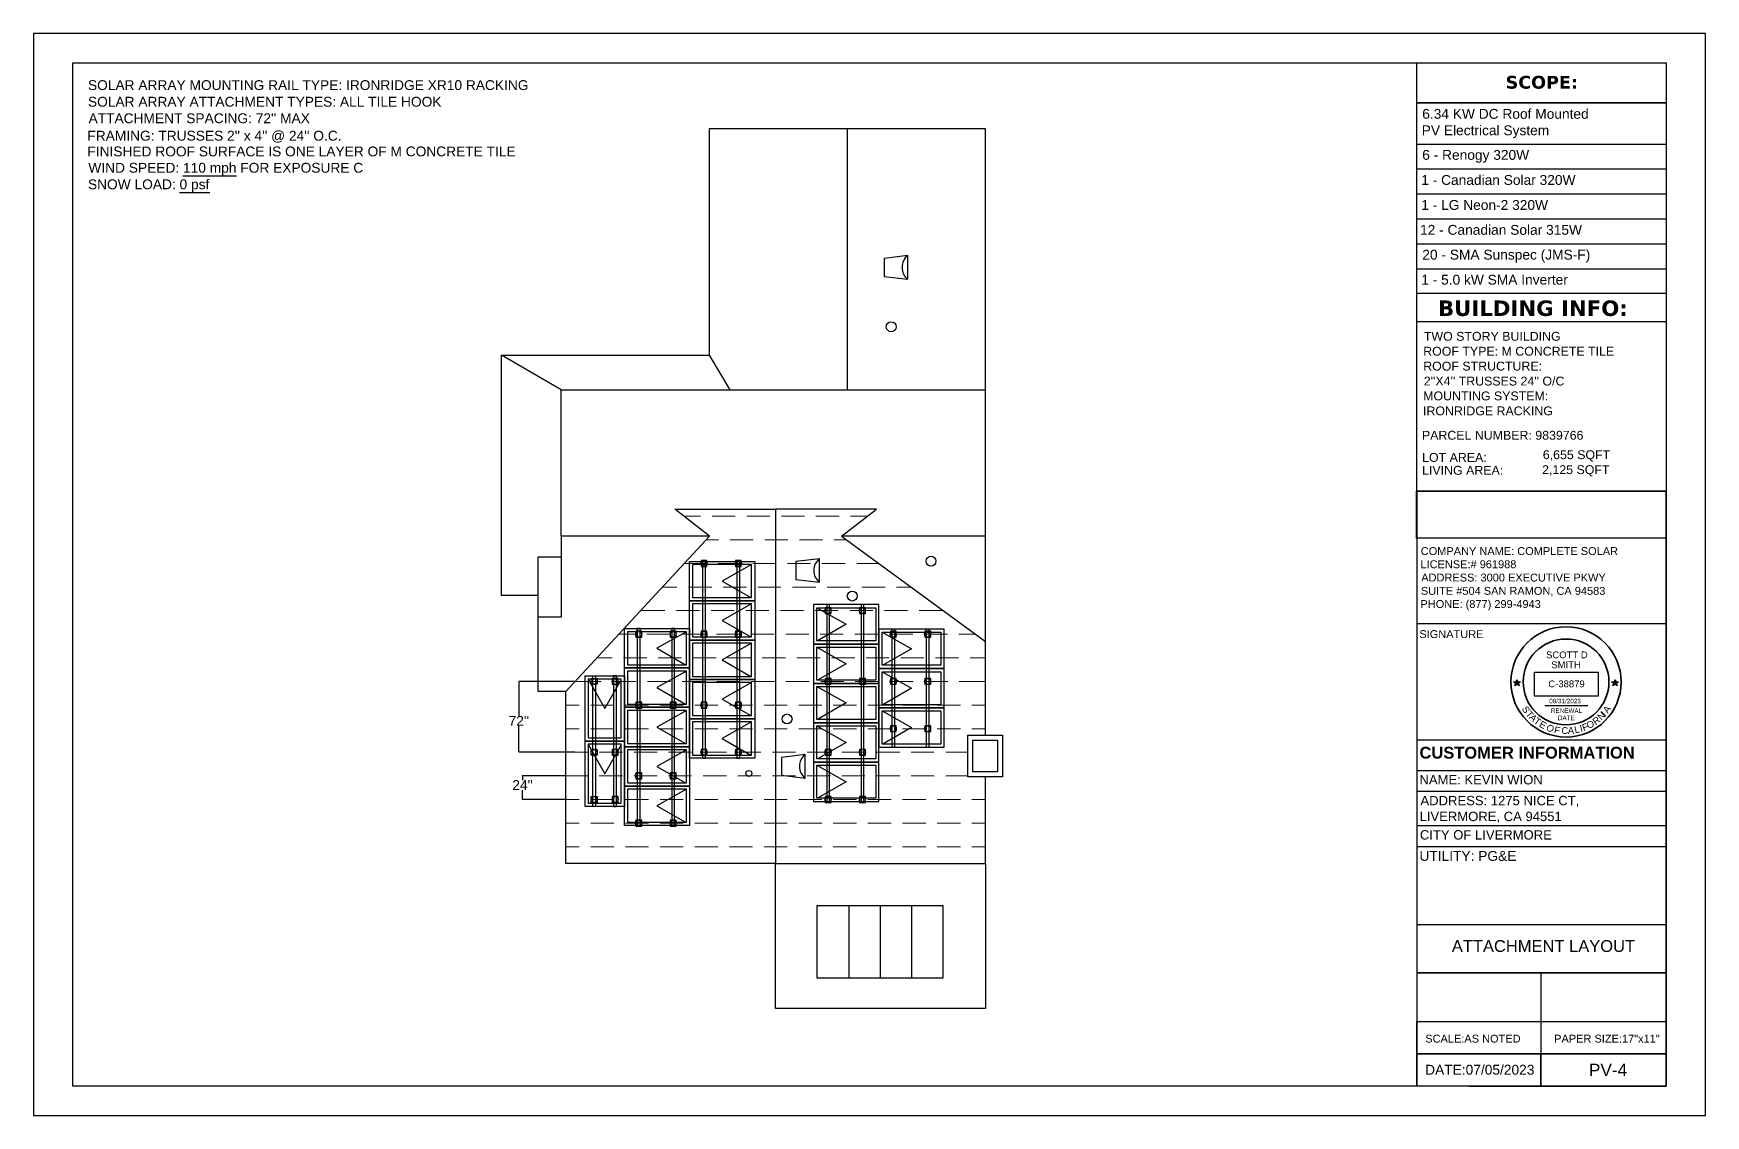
# Model space of a CAD drawing. Header units: millimetres. Extents: x 351 to 7480, y -14642 to -8468.
# Drawn here: x 416 to 2116, y -10901 to -9802 of the extents above; entities that cross this region are included whole.
import ezdxf

# ---------------------------------------------------------------- set-up
doc = ezdxf.new("R2010")
doc.units = ezdxf.units.MM
doc.layers.add('PDF5_0', color=7, linetype='Continuous', true_color=0x636466)
for name, color, linetype in [('PDF5_PDF_Geometry', 7, 'Continuous'), ('PDF5_Text', 7, 'Continuous'), ('PDF_Text', 7, 'Continuous')]:
    doc.layers.add(name, color=color, linetype=linetype)
doc.styles.add('PDF Arial', font='arial.ttf')
doc.styles.add('PDF Arial Bold', font='arialbd.ttf')
doc.styles.add('PDF Verdana Bold', font='verdanab.ttf')
doc.styles.get("Standard").update_dxf_attribs({"font": 'arial.ttf'})
picture_1 = doc.add_image_def('image7.png', size_in_pixel=(45, 240))
picture_2 = doc.add_image_def('image33.png', size_in_pixel=(858, 321))

# ---------------------------------------------------------------- blocks, each defined once
blk = doc.blocks.new('star')
h = blk.add_hatch(color=256)
h.dxf.hatch_style = 1
h.paths.add_polyline_path([(116.5, 62.57), (116.86, 62.57), (116.68, 63.12)])
h.paths.add_polyline_path([(116.68, 62.02), (116.97, 62.23), (116.86, 62.57), (116.5, 62.57), (116.39, 62.23)])
h.paths.add_polyline_path([(116.5, 62.57), (115.92, 62.57), (116.39, 62.23)])
h.paths.add_polyline_path([(116.39, 62.23), (116.21, 61.67), (116.68, 62.02)])
h.paths.add_polyline_path([(116.68, 62.02), (117.15, 61.67), (116.97, 62.23)])
h.paths.add_polyline_path([(116.97, 62.23), (117.44, 62.57), (116.86, 62.57)])
for p, q in [((116.21, 61.67), (116.68, 63.12)), ((116.68, 63.12), (117.15, 61.67)), ((115.92, 62.57), (117.44, 62.57)), ((117.15, 61.67), (115.92, 62.57)), ((117.44, 62.57), (116.21, 61.67))]:
    blk.add_line(p, q)
blk = doc.blocks.new('a')
at = {"color": 1, "char_height": 15, "attachment_point": 1}
for s, insert, rotation in [('{\\C256;S}', (169, 149), 301.8504), ('{\\C256;T}', (176.1, 138.5), 308.5602), ('{\\C256;A}', (182.8, 131.2), 313.9392), ('{\\C256;T}', (190.6, 123.2), 324.7462), ('{\\C256;E}', (201.4, 115.5), 330.0103), ('{\\C256;O}', (299, 112.2), 12.6875), ('{\\C256;R}', (311.3, 116.8), 36.4598), ('{\\C256;N}', (322.6, 125.5), 43.0781), ('{\\C256;I}', (344.8, 127.8), 227.4846), ('{\\C256;A}', (335, 138.5), 54.6588), ('{\\C256;O}', (218.6, 109.1), 319.6464), ('{\\C256;A}', (258.4, 100.3), 1.6689), ('{\\C256;L}', (271.7, 101.5), 12.6875), ('{\\C256;I}', (283.7, 104.3), 13.6115), ('{\\C256;F}', (288.3, 105.4), 21.5682)]:
    blk.add_mtext_dynamic_manual_height_columns(s, width=30.733, gutter_width=125, heights=[0], dxfattribs=dict(at, insert=insert, rotation=rotation))
at = {"color": 1, "insert": (244.5, 100.5), "char_height": 15, "attachment_point": 1}
blk.add_mtext_dynamic_manual_height_columns('{\\C256;C}', width=30.733, gutter_width=125, heights=[0], dxfattribs=at)
blk = doc.blocks.new('1')
at = {"color": 1, "xscale": 0.1018808021228187, "yscale": 0.1018808021228187, "zscale": 0.1018808021228187}
blk.add_blockref('a', (510.97, 81.39), dxfattribs=at)
at = {"color": 1, "insert": (534.46, 91.84), "char_height": 1.528, "attachment_point": 1, "rotation": 347.3366}
blk.add_mtext_dynamic_manual_height_columns('{\\C256;F}', width=1.5282, gutter_width=12.74, heights=[0], dxfattribs=at)

msp = doc.modelspace()

# ---------------------------------------------------------------- linework, layer by layer
at = {"lineweight": 30}
msp.add_line((1952.3, -10484.5), (1996.1, -10484.5), dxfattribs=at)
at = {"lineweight": 35}
for radius in [56, 43.6]:
    msp.add_circle((1973.9, -10460.7), radius, dxfattribs=at)
at = {"layer": 'PDF5_0', "color": 7, "lineweight": 25}
for points in [[(415.9, -9801.5), (415.9, -10901.4), (2115.7, -10901.4), (2115.7, -9801.5)], [(2075.8, -9872), (1822.3, -9872)], [(2075.8, -9872), (2075.8, -10066), (1822.3, -10066), (1822.3, -9872)], [(1304.7, -10051.4), (1304.7, -10027.4), (1280.7, -10030.3), (1280.7, -10048.5)], [(1822.3, -10314.4), (1822.3, -10266.8), (2075.8, -10266.8), (2075.8, -10314.4)], [(1214.9, -10359.4), (1214.9, -10335.5), (1190.9, -10338.4), (1190.9, -10356.5)], [(1365.7, -10514.8), (1401, -10514.8), (1401, -10557.1), (1365.7, -10557.1)], [(1370.7, -10519.8), (1396, -10519.8), (1396, -10552.2), (1370.7, -10552.2)], [(1200.5, -10558.5), (1200.5, -10534.5), (1176.4, -10537.4), (1176.4, -10555.6)], [(1212.7, -10688), (1340.3, -10688), (1340.3, -10761.7), (1212.7, -10761.7)]]:
    msp.add_lwpolyline(points, close=True, dxfattribs=at)
for points in [[(1822.3, -10266.8), (1822.3, -9831.5)], [(1822.3, -9914), (2075.8, -9914)], [(1822.3, -9939.3), (2075.8, -9939.3)], [(567.9, -9946.2), (622.3, -9946.2)], [(564.4, -9963.1), (595.2, -9963.1)], [(1822.3, -9964.6), (2075.8, -9964.6)], [(1822.3, -9990), (2075.8, -9990)], [(1822.3, -10015.3), (2075.8, -10015.3)], [(1822.3, -10040.7), (2075.8, -10040.7)], [(1822.3, -10094.3), (2075.8, -10094.3)], [(1822.4, -10401.3), (2075.9, -10401.3)], [(966.4, -10460.2), (909.2, -10460.2)], [(909.4, -10460.7), (909.4, -10495.2)], [(909.4, -10531.7), (909.4, -10505.4)], [(966.4, -10532.2), (909.2, -10532.2)], [(957, -10556.1), (912.7, -10556.1)], [(912.9, -10556.7), (912.9, -10560.4)], [(912.9, -10579.7), (912.9, -10570.6)], [(957, -10580.2), (912.7, -10580.2)], [(1244.7, -10688), (1244.7, -10761.7)], [(1276.6, -10688), (1276.6, -10761.7)], [(1308.5, -10688), (1308.5, -10761.7)]]:
    msp.add_lwpolyline(points, dxfattribs=at)
at = {"layer": 'PDF5_0', "color": 7, "lineweight": 30}
for points in [[(952.4, -10312.5), (952.4, -10163.9), (1383.6, -10163.9), (1383.6, -9898.6), (1102.8, -9898.6), (1102.8, -10128.6)], [(1243.1, -9898.6), (1243.1, -10163.9)], [(929.1, -10373), (891.8, -10373), (891.8, -10128.6), (1102.8, -10128.6), (1123.9, -10163.9)], [(952.4, -10163.9), (891.8, -10128.6)], [(1383.6, -10514.8), (1383.6, -10163.9)], [(1383.6, -10645.2), (1383.6, -10792.6), (1170.3, -10792.6), (1170.3, -10645.2), (957, -10645.2), (957, -10470.4), (1103.1, -10312.5), (1067.9, -10285), (1170.3, -10285)], [(1383.6, -10312.5), (1237.5, -10312.5), (1272.8, -10285), (1170.3, -10285), (1170.3, -10645.2), (1383.6, -10645.2), (1383.6, -10557.1)], [(1103.1, -10312.5), (952.4, -10312.5), (952.4, -10395), (929.1, -10395)], [(1237.5, -10312.5), (1383.6, -10419.5)], [(957, -10470.4), (929.1, -10470.4), (929.1, -10333.6), (952.4, -10333.6)]]:
    msp.add_lwpolyline(points, dxfattribs=at)
at = {"layer": 'PDF5_0', "lineweight": 20}
for points in [[(1093.9, -10292.2), (1077.1, -10292.2)], [(1129.2, -10292.2), (1105.7, -10292.2)], [(1164.4, -10292.2), (1141, -10292.2)], [(1199.6, -10292.2), (1176.2, -10292.2)], [(1234.9, -10292.2), (1211.4, -10292.2)], [(1263.5, -10292.2), (1246.6, -10292.2)], [(1112.4, -10316.2), (1099.7, -10316.2)], [(1147.6, -10316.2), (1124.2, -10316.2)], [(1182.8, -10316.2), (1159.4, -10316.2)], [(1218.1, -10316.2), (1194.6, -10316.2)], [(1242.6, -10316.2), (1229.9, -10316.2)], [(1100.1, -10340.2), (1077.5, -10340.2)], [(1135.3, -10340.2), (1111.8, -10340.2)], [(1170.6, -10340.2), (1147.1, -10340.2)], [(1205.8, -10340.2), (1182.3, -10340.2)], [(1241, -10340.2), (1217.5, -10340.2)], [(1275.4, -10340.2), (1252.8, -10340.2)], [(1070.1, -10364.2), (1055.2, -10364.2)], [(1105.4, -10364.2), (1081.9, -10364.2)], [(1140.6, -10364.2), (1117.1, -10364.2)], [(1175.8, -10364.2), (1152.3, -10364.2)], [(1211.1, -10364.2), (1187.6, -10364.2)], [(1246.3, -10364.2), (1222.8, -10364.2)], [(1281.6, -10364.2), (1258, -10364.2)], [(1308.2, -10364.2), (1293.3, -10364.2)], [(1057.8, -10388.2), (1033.1, -10388.2)], [(1093, -10388.2), (1069.6, -10388.2)], [(1128.3, -10388.2), (1104.8, -10388.2)], [(1163.5, -10388.2), (1140.1, -10388.2)], [(1198.7, -10388.2), (1175.2, -10388.2)], [(1234, -10388.2), (1210.5, -10388.2)], [(1269.2, -10388.2), (1245.7, -10388.2)], [(1304.4, -10388.2), (1280.9, -10388.2)], [(1341, -10388.2), (1316.2, -10388.2)], [(1027.9, -10412.2), (1010.9, -10412.2)], [(1063.1, -10412.2), (1039.6, -10412.2)], [(1098.4, -10412.2), (1074.9, -10412.2)], [(1133.6, -10412.2), (1110.1, -10412.2)], [(1168.8, -10412.2), (1145.3, -10412.2)], [(1204, -10412.2), (1180.6, -10412.2)], [(1239.2, -10412.2), (1215.8, -10412.2)], [(1274.5, -10412.2), (1251, -10412.2)], [(1309.7, -10412.2), (1286.3, -10412.2)], [(1345, -10412.2), (1321.5, -10412.2)], [(1373.7, -10412.2), (1356.7, -10412.2)], [(1004.1, -10436.2), (988.7, -10436.2)], [(1039.3, -10436.2), (1015.8, -10436.2)], [(1074.6, -10436.2), (1051.1, -10436.2)], [(1109.8, -10436.2), (1086.3, -10436.2)], [(1145.1, -10436.2), (1121.5, -10436.2)], [(1180.3, -10436.2), (1156.8, -10436.2)], [(1215.5, -10436.2), (1192, -10436.2)], [(1250.8, -10436.2), (1227.3, -10436.2)], [(1285.9, -10436.2), (1262.5, -10436.2)], [(1321.2, -10436.2), (1297.7, -10436.2)], [(1356.4, -10436.2), (1333, -10436.2)], [(1383.6, -10436.2), (1368.2, -10436.2)], [(993, -10460.2), (966.5, -10460.2)], [(1028.3, -10460.2), (1004.7, -10460.2)], [(1063.5, -10460.2), (1040, -10460.2)], [(1098.7, -10460.2), (1075.2, -10460.2)], [(1134, -10460.2), (1110.5, -10460.2)], [(1169.2, -10460.2), (1145.7, -10460.2)], [(1204.4, -10460.2), (1180.9, -10460.2)], [(1239.6, -10460.2), (1216.2, -10460.2)], [(1274.8, -10460.2), (1251.4, -10460.2)], [(1310.1, -10460.2), (1286.6, -10460.2)], [(1345.3, -10460.2), (1321.9, -10460.2)], [(1383.6, -10460.2), (1357.1, -10460.2)], [(970.7, -10484.2), (957, -10484.2)], [(1005.8, -10484.2), (982.4, -10484.2)], [(1041.1, -10484.2), (1017.6, -10484.2)], [(1076.3, -10484.2), (1052.9, -10484.2)], [(1111.5, -10484.2), (1088.1, -10484.2)], [(1146.8, -10484.2), (1123.4, -10484.2)], [(1182, -10484.2), (1158.6, -10484.2)], [(1217.3, -10484.2), (1193.8, -10484.2)], [(1252.5, -10484.2), (1229, -10484.2)], [(1287.7, -10484.2), (1264.2, -10484.2)], [(1323, -10484.2), (1299.5, -10484.2)], [(1358.2, -10484.2), (1334.7, -10484.2)], [(1383.6, -10484.2), (1369.9, -10484.2)], [(970.7, -10508.2), (957, -10508.2)], [(1005.8, -10508.2), (982.4, -10508.2)], [(1041.1, -10508.2), (1017.6, -10508.2)], [(1076.3, -10508.2), (1052.9, -10508.2)], [(1111.5, -10508.2), (1088.1, -10508.2)], [(1146.8, -10508.2), (1123.4, -10508.2)], [(1182, -10508.2), (1158.6, -10508.2)], [(1217.3, -10508.2), (1193.8, -10508.2)], [(1252.5, -10508.2), (1229, -10508.2)], [(1287.7, -10508.2), (1264.2, -10508.2)], [(1323, -10508.2), (1299.5, -10508.2)], [(1358.2, -10508.2), (1334.7, -10508.2)], [(1383.6, -10508.2), (1369.9, -10508.2)], [(979.3, -10532.2), (957, -10532.2)], [(1014.6, -10532.2), (991, -10532.2)], [(1049.8, -10532.2), (1026.3, -10532.2)], [(1085, -10532.2), (1061.5, -10532.2)], [(1120.3, -10532.2), (1096.7, -10532.2)], [(1155.5, -10532.2), (1132, -10532.2)], [(1190.7, -10532.2), (1167.2, -10532.2)], [(1226, -10532.2), (1202.5, -10532.2)], [(1261.2, -10532.2), (1237.7, -10532.2)], [(1296.5, -10532.2), (1272.9, -10532.2)], [(1331.6, -10532.2), (1308.2, -10532.2)], [(1365.7, -10532.2), (1343.4, -10532.2)], [(979.3, -10556.1), (957, -10556.1)], [(1014.6, -10556.1), (991, -10556.1)], [(1049.8, -10556.1), (1026.3, -10556.1)], [(1085, -10556.1), (1061.5, -10556.1)], [(1120.3, -10556.1), (1096.7, -10556.1)], [(1155.5, -10556.1), (1132, -10556.1)], [(1190.7, -10556.1), (1167.2, -10556.1)], [(1226, -10556.1), (1202.5, -10556.1)], [(1261.2, -10556.1), (1237.7, -10556.1)], [(1296.5, -10556.1), (1272.9, -10556.1)], [(1331.6, -10556.1), (1308.2, -10556.1)], [(1365.7, -10556.1), (1343.4, -10556.1)], [(970.7, -10580.2), (957, -10580.2)], [(1005.8, -10580.2), (982.4, -10580.2)], [(1041.1, -10580.2), (1017.6, -10580.2)], [(1076.3, -10580.2), (1052.9, -10580.2)], [(1111.5, -10580.2), (1088.1, -10580.2)], [(1146.8, -10580.2), (1123.4, -10580.2)], [(1182, -10580.2), (1158.6, -10580.2)], [(1217.3, -10580.2), (1193.8, -10580.2)], [(1252.5, -10580.2), (1229, -10580.2)], [(1287.7, -10580.2), (1264.2, -10580.2)], [(1323, -10580.2), (1299.5, -10580.2)], [(1358.2, -10580.2), (1334.7, -10580.2)], [(1383.6, -10580.2), (1369.9, -10580.2)], [(970.7, -10604.2), (957, -10604.2)], [(1005.8, -10604.2), (982.4, -10604.2)], [(1041.1, -10604.2), (1017.6, -10604.2)], [(1076.3, -10604.2), (1052.9, -10604.2)], [(1111.5, -10604.2), (1088.1, -10604.2)], [(1146.8, -10604.2), (1123.4, -10604.2)], [(1182, -10604.2), (1158.6, -10604.2)], [(1217.3, -10604.2), (1193.8, -10604.2)], [(1252.5, -10604.2), (1229, -10604.2)], [(1287.7, -10604.2), (1264.2, -10604.2)], [(1323, -10604.2), (1299.5, -10604.2)], [(1358.2, -10604.2), (1334.7, -10604.2)], [(1383.6, -10604.2), (1369.9, -10604.2)], [(970.7, -10628.2), (957, -10628.2)], [(1005.8, -10628.2), (982.4, -10628.2)], [(1041.1, -10628.2), (1017.6, -10628.2)], [(1076.3, -10628.2), (1052.9, -10628.2)], [(1111.5, -10628.2), (1088.1, -10628.2)], [(1146.8, -10628.2), (1123.4, -10628.2)], [(1182, -10628.2), (1158.6, -10628.2)], [(1217.3, -10628.2), (1193.8, -10628.2)], [(1252.5, -10628.2), (1229, -10628.2)], [(1287.7, -10628.2), (1264.2, -10628.2)], [(1323, -10628.2), (1299.5, -10628.2)], [(1358.2, -10628.2), (1334.7, -10628.2)], [(1383.6, -10628.2), (1369.9, -10628.2)]]:
    msp.add_lwpolyline(points, dxfattribs=at)
at = {"layer": 'PDF5_0', "color": 5, "lineweight": 25}
for points in [[(1082.9, -10378.1), (1082.9, -10338.2), (1149.1, -10338.2), (1149.1, -10378.1)], [(1146, -10375), (1146, -10341.4), (1086, -10341.4), (1086, -10375)], [(1082.9, -10418.2), (1082.9, -10378.1), (1149.1, -10378.1), (1149.1, -10418.2)], [(1146, -10414.9), (1146, -10381.3), (1086, -10381.3), (1086, -10414.9)], [(1275.3, -10422.2), (1275.3, -10382.1), (1209, -10382.1), (1209, -10422.2)], [(1212.3, -10418.9), (1212.3, -10385.3), (1272.1, -10385.3), (1272.1, -10418.9)], [(1016.6, -10446.4), (1016.6, -10406.5), (1082.9, -10406.5), (1082.9, -10446.4)], [(1079.7, -10443.3), (1079.7, -10409.7), (1019.7, -10409.7), (1019.7, -10443.3)], [(1082.9, -10458.2), (1082.9, -10418.2), (1149.1, -10418.2), (1149.1, -10458.2)], [(1341.6, -10447), (1341.6, -10407), (1275.3, -10407), (1275.3, -10447)], [(1278.6, -10443.8), (1278.6, -10410.2), (1338.4, -10410.2), (1338.4, -10443.8)], [(1146, -10455), (1146, -10421.4), (1086, -10421.4), (1086, -10455)], [(1275.3, -10462.2), (1275.3, -10422.2), (1209, -10422.2), (1209, -10462.2)], [(1212.3, -10459), (1212.3, -10425.4), (1272.1, -10425.4), (1272.1, -10459)], [(1016.6, -10486.5), (1016.6, -10446.4), (1082.9, -10446.4), (1082.9, -10486.5)], [(1079.7, -10483.3), (1079.7, -10449.7), (1019.7, -10449.7), (1019.7, -10483.3)], [(1341.6, -10487), (1341.6, -10447), (1275.3, -10447), (1275.3, -10487)], [(1278.6, -10483.8), (1278.6, -10450.3), (1338.4, -10450.3), (1338.4, -10483.8)], [(1016.6, -10520.9), (976.6, -10520.9), (976.6, -10454.6), (1016.6, -10454.6)], [(1013.4, -10457.8), (979.8, -10457.8), (979.8, -10517.6), (1013.4, -10517.6)], [(1082.9, -10498.1), (1082.9, -10458.2), (1149.1, -10458.2), (1149.1, -10498.1)], [(1146, -10494.9), (1146, -10461.3), (1086, -10461.3), (1086, -10494.9)], [(1275.3, -10502.1), (1275.3, -10462.2), (1209, -10462.2), (1209, -10502.1)], [(1212.3, -10498.9), (1212.3, -10465.3), (1272.1, -10465.3), (1272.1, -10498.9)], [(1016.6, -10526.5), (1016.6, -10486.5), (1082.9, -10486.5), (1082.9, -10526.5)], [(1341.6, -10527), (1341.6, -10487), (1275.3, -10487), (1275.3, -10527)], [(1079.7, -10523.3), (1079.7, -10489.7), (1019.7, -10489.7), (1019.7, -10523.3)], [(1082.9, -10538.2), (1082.9, -10498.1), (1149.1, -10498.1), (1149.1, -10538.2)], [(1146, -10535), (1146, -10501.4), (1086, -10501.4), (1086, -10535)], [(1275.3, -10542.2), (1275.3, -10502.1), (1209, -10502.1), (1209, -10542.2)], [(1278.6, -10523.8), (1278.6, -10490.2), (1338.4, -10490.2), (1338.4, -10523.8)], [(1016.6, -10587.2), (976.6, -10587.2), (976.6, -10520.9), (1016.6, -10520.9)], [(1212.3, -10539), (1212.3, -10505.4), (1272.1, -10505.4), (1272.1, -10539)], [(1013.4, -10524.1), (979.8, -10524.1), (979.8, -10583.9), (1013.4, -10583.9)], [(1016.6, -10566.5), (1016.6, -10526.5), (1082.9, -10526.5), (1082.9, -10566.5)], [(1079.7, -10563.2), (1079.7, -10529.7), (1019.7, -10529.7), (1019.7, -10563.2)], [(1275.3, -10582.1), (1275.3, -10542.2), (1209, -10542.2), (1209, -10582.1)], [(1212.3, -10578.9), (1212.3, -10545.3), (1272.1, -10545.3), (1272.1, -10578.9)], [(1016.6, -10606.5), (1016.6, -10566.5), (1082.9, -10566.5), (1082.9, -10606.5)], [(1079.7, -10603.3), (1079.7, -10569.7), (1019.7, -10569.7), (1019.7, -10603.3)]]:
    msp.add_lwpolyline(points, close=True, dxfattribs=at)
at = {"layer": 'PDF5_0', "color": 1, "lineweight": 25}
for points in [[(1094.6, -10337.2), (1094.6, -10343.2), (1100.6, -10343.2), (1100.6, -10337.2)], [(1129.5, -10337.2), (1129.5, -10343.2), (1135.5, -10343.2), (1135.5, -10337.2)], [(1220.7, -10385.2), (1220.7, -10391.2), (1226.7, -10391.2), (1226.7, -10385.2)], [(1255.7, -10385.2), (1255.7, -10391.2), (1261.7, -10391.2), (1261.7, -10385.2)], [(1028.3, -10409.2), (1028.3, -10415.2), (1034.3, -10415.2), (1034.3, -10409.2)], [(1063.2, -10409.2), (1063.2, -10415.2), (1069.2, -10415.2), (1069.2, -10409.2)], [(1094.6, -10409.2), (1094.6, -10415.2), (1100.6, -10415.2), (1100.6, -10409.2)], [(1129.5, -10409.2), (1129.5, -10415.2), (1135.5, -10415.2), (1135.5, -10409.2)], [(1287, -10409.2), (1287, -10415.2), (1293, -10415.2), (1293, -10409.2)], [(1322, -10409.2), (1322, -10415.2), (1328, -10415.2), (1328, -10409.2)], [(988.9, -10457.2), (988.9, -10463.1), (982.9, -10463.1), (982.9, -10457.2)], [(1004.3, -10457.2), (1004.3, -10463.1), (1010.3, -10463.1), (1010.3, -10457.2)], [(1220.7, -10457.2), (1220.7, -10463.1), (1226.7, -10463.1), (1226.7, -10457.2)], [(1255.7, -10457.2), (1255.7, -10463.1), (1261.7, -10463.1), (1261.7, -10457.2)], [(1287, -10457.2), (1287, -10463.1), (1293, -10463.1), (1293, -10457.2)], [(1322, -10457.2), (1322, -10463.1), (1328, -10463.1), (1328, -10457.2)], [(1028.3, -10481.2), (1028.3, -10487.2), (1034.3, -10487.2), (1034.3, -10481.2)], [(1063.2, -10481.2), (1063.2, -10487.2), (1069.2, -10487.2), (1069.2, -10481.2)], [(1094.6, -10481.2), (1094.6, -10487.2), (1100.6, -10487.2), (1100.6, -10481.2)], [(1129.5, -10481.2), (1129.5, -10487.2), (1135.5, -10487.2), (1135.5, -10481.2)], [(1287, -10505.2), (1287, -10511.2), (1293, -10511.2), (1293, -10505.2)], [(1322, -10505.2), (1322, -10511.2), (1328, -10511.2), (1328, -10505.2)], [(988.9, -10529.2), (988.9, -10535.2), (982.9, -10535.2), (982.9, -10529.2)], [(1004.3, -10529.2), (1004.3, -10535.2), (1010.3, -10535.2), (1010.3, -10529.2)], [(1094.6, -10529.2), (1094.6, -10535.2), (1100.6, -10535.2), (1100.6, -10529.2)], [(1129.5, -10529.2), (1129.5, -10535.2), (1135.5, -10535.2), (1135.5, -10529.2)], [(1220.7, -10529.2), (1220.7, -10535.2), (1226.7, -10535.2), (1226.7, -10529.2)], [(1255.7, -10529.2), (1255.7, -10535.2), (1261.7, -10535.2), (1261.7, -10529.2)], [(1028.3, -10553.2), (1028.3, -10559.1), (1034.3, -10559.1), (1034.3, -10553.2)], [(1063.2, -10553.2), (1063.2, -10559.1), (1069.2, -10559.1), (1069.2, -10553.2)], [(988.9, -10577.2), (988.9, -10583.2), (982.9, -10583.2), (982.9, -10577.2)], [(1004.3, -10577.2), (1004.3, -10583.2), (1010.3, -10583.2), (1010.3, -10577.2)], [(1220.7, -10577.2), (1220.7, -10583.2), (1226.7, -10583.2), (1226.7, -10577.2)], [(1255.7, -10577.2), (1255.7, -10583.2), (1261.7, -10583.2), (1261.7, -10577.2)], [(1028.3, -10601.2), (1028.3, -10607.2), (1034.3, -10607.2), (1034.3, -10601.2)], [(1063.2, -10601.2), (1063.2, -10607.2), (1069.2, -10607.2), (1069.2, -10601.2)]]:
    msp.add_lwpolyline(points, close=True, dxfattribs=at)
at = {"layer": 'PDF5_0', "color": 102, "lineweight": 25, "true_color": 0x00b82d}
for points in [[(1099, -10338.2), (1096, -10338.2), (1096, -10538.2), (1099, -10538.2)], [(1134, -10338.2), (1131, -10338.2), (1131, -10538.2), (1134, -10538.2)], [(1225.3, -10382.1), (1222.3, -10382.1), (1222.3, -10582.1), (1225.3, -10582.1)], [(1260.2, -10382.1), (1257.2, -10382.1), (1257.2, -10582.1), (1260.2, -10582.1)], [(1032.7, -10406.5), (1029.7, -10406.5), (1029.7, -10606.5), (1032.7, -10606.5)], [(1067.7, -10406.5), (1064.7, -10406.5), (1064.7, -10606.5), (1067.7, -10606.5)], [(1291.6, -10407), (1288.6, -10407), (1288.6, -10527), (1291.6, -10527)], [(1326.5, -10407), (1323.5, -10407), (1323.5, -10527), (1326.5, -10527)], [(984.4, -10454.6), (987.4, -10454.6), (987.4, -10587.2), (984.4, -10587.2)], [(1008.7, -10454.6), (1005.7, -10454.6), (1005.7, -10587.2), (1008.7, -10587.2)]]:
    msp.add_lwpolyline(points, close=True, dxfattribs=at)
at = {"layer": 'PDF5_0', "color": 5, "lineweight": 25}
for points in [[(1146, -10341.4), (1116, -10358.2), (1145.2, -10375)], [(1146, -10381.3), (1116, -10398.1), (1145.2, -10414.9)], [(1212.3, -10385.3), (1242.1, -10402.1), (1213.1, -10418.9)], [(1079.7, -10409.7), (1049.7, -10426.5), (1078.9, -10443.3)], [(1278.6, -10410.2), (1308.4, -10427), (1279.4, -10443.8)], [(1146, -10421.4), (1116, -10438.2), (1145.2, -10455)], [(1212.3, -10425.4), (1242.1, -10442.2), (1213.1, -10459)], [(1079.7, -10449.7), (1049.7, -10466.5), (1078.9, -10483.3)], [(1278.6, -10450.3), (1308.4, -10467), (1279.4, -10483.8)], [(979.8, -10457.8), (996.6, -10487.8), (1013.4, -10458.6)], [(1146, -10461.3), (1116, -10478.1), (1145.2, -10494.9)], [(1212.3, -10465.3), (1242.1, -10482.1), (1213.1, -10498.9)], [(1079.7, -10489.7), (1049.7, -10506.5), (1078.9, -10523.3)], [(1146, -10501.4), (1116, -10518.2), (1145.2, -10535)], [(1278.6, -10490.2), (1308.4, -10507), (1279.4, -10523.8)], [(1212.3, -10505.4), (1242.1, -10522.2), (1213.1, -10539)], [(979.8, -10524.1), (996.6, -10554.1), (1013.4, -10524.9)], [(1079.7, -10529.7), (1049.7, -10546.5), (1078.9, -10563.2)], [(1212.3, -10545.3), (1242.1, -10562.1), (1213.1, -10578.9)], [(1079.7, -10569.7), (1049.7, -10586.5), (1078.9, -10603.3)]]:
    msp.add_lwpolyline(points, dxfattribs=at)
at = {"layer": 'PDF5_0', "color": 7, "lineweight": 25}
for centre, radius in [((1287.9, -10099.7), 5.04), ((1328.3, -10338), 5.04), ((1248.3, -10373.4), 5.04), ((1182, -10498.3), 5.04), ((1143.2, -10553.7), 3.04)]:
    msp.add_circle(centre, radius, dxfattribs=at)
at = {"layer": 'PDF5_0', "color": 1, "lineweight": 25}
for centre in [(1097.5, -10340.1), (1132.5, -10340.1), (1223.7, -10388.2), (1258.6, -10388.2), (1031.2, -10412.2), (1066.2, -10412.2), (1097.5, -10412.2), (1132.5, -10412.2), (1290, -10412.2), (1324.9, -10412.2), (985.8, -10460.1), (1007.2, -10460.1), (1223.7, -10460.1), (1258.6, -10460.1), (1290, -10460.1), (1324.9, -10460.1), (1031.2, -10484.2), (1066.2, -10484.2), (1097.5, -10484.2), (1132.5, -10484.2), (1290, -10508.2), (1324.9, -10508.2), (985.8, -10532.1), (1007.2, -10532.1), (1097.5, -10532.1), (1132.5, -10532.1), (1223.7, -10532.1), (1258.6, -10532.1), (1031.2, -10556.1), (1066.2, -10556.1), (985.8, -10580.2), (1007.2, -10580.2), (1223.7, -10580.2), (1258.6, -10580.2), (1031.2, -10604.1), (1066.2, -10604.1)]:
    msp.add_circle(centre, 3.04, dxfattribs=at)
at = {"layer": 'PDF5_0', "color": 7, "lineweight": 25}
for centre, start, end in [((1314.5, -10039.3), 129.4519, 230.5481), ((1224.8, -10347.4), 129.4523, 230.5477), ((1210.2, -10546.5), 129.4523, 230.5479)]:
    msp.add_arc(centre, 15.6, start, end, dxfattribs=at)
at = {"layer": 'PDF5_0', "color": 7, "transparency": 33554559}
for points in [[(909.3, -10460.7), (909.5, -10460.7), (909.4, -10460.2)], [(909.3, -10531.7), (909.5, -10531.7), (909.4, -10532.2)], [(912.8, -10556.7), (913, -10556.7), (912.9, -10556.1)], [(912.8, -10579.7), (913, -10579.7), (912.9, -10580.2)]]:
    msp.add_solid(points, dxfattribs=at)
at = {"layer": 'PDF5_PDF_Geometry', "lineweight": 25}
for points in [[(2075.8, -9831.5), (2075.8, -10871.5), (455.8, -10871.5), (455.8, -9831.5), (2075.8, -9831.5), (2075.8, -10871.5), (1822.3, -10871.5), (1822.3, -10838.7), (2075.8, -10838.7), (1822.3, -10838.7), (1822.3, -10805.7), (2075.8, -10805.7)], [(2075.8, -10349.4), (2075.8, -10805.7), (2075.8, -10838.7), (2075.8, -10871.5), (2075.8, -10266.8), (1822.3, -10266.8), (1822.3, -10871.5)], [(1822.3, -10519.4), (2075.8, -10519.4)], [(1822.3, -10550.7), (2075.8, -10550.7)], [(1822.3, -10571.8), (2075.8, -10571.8)], [(1822.3, -10606.6), (2075.9, -10606.6)], [(1822.3, -10627.8), (2075.9, -10627.8)], [(1822.3, -10707.4), (2075.9, -10707.4)], [(1825.8, -10756.5), (2075.8, -10756.5), (1822.3, -10756.5), (2075.8, -10756.5), (1948.2, -10756.5), (1948.2, -10805.7), (2075.8, -10805.7), (2075.8, -10756.5)], [(1948.2, -10805.7), (1948.2, -10838.7), (1948.2, -10871.5)]]:
    msp.add_lwpolyline(points, dxfattribs=at)
msp.add_lwpolyline([(2075.8, -10838.7), (2075.8, -10871.5), (1948.2, -10871.5), (1948.2, -10838.7)], close=True, dxfattribs=at)
at = {"layer": 'PDF5_PDF_Geometry', "color": 251, "lineweight": 25, "true_color": 0x525252}
msp.add_lwpolyline([(1875.9, -10871.5), (2075.8, -10871.5)], dxfattribs=at)

# ---------------------------------------------------------------- block references
at = {"xscale": 4.597039828451667, "yscale": 4.597039828451667, "zscale": 4.597039828451667, "rotation": 287.9700872862333}
for p in [(1486, -10040), (1585.7, -10040)]:
    msp.add_blockref('star', p, dxfattribs=at)
at = {"color": 1, "xscale": 4.51217474996896, "yscale": 4.51217474996896, "zscale": 4.51217474996896}
msp.add_blockref('1', (-448.8, -10920.1), dxfattribs=at)

# ---------------------------------------------------------------- texts
at = {"attachment_point": 1}
for s, width, heights, insert, char_height, line_spacing_factor in [('SCOTT D\\P  SMITH', 46.347, [0], (1953.6, -10429.7), 6.9, 0.88), ('RENEWAL\\P    DATE', 31.395, [17], (1958.5, -10487.6), 4.6, 0.96)]:
    msp.add_mtext_dynamic_manual_height_columns(s, width=width, gutter_width=4.6, heights=heights, dxfattribs=dict(at, insert=insert, char_height=char_height, line_spacing_factor=line_spacing_factor))
for s, width, insert, char_height in [('C-38879', 41.59, (1955.9, -10459.2), 6.9), ('08/31/2023', 38.133, (1956.8, -10477.8), 4.6)]:
    msp.add_mtext_dynamic_manual_height_columns(s, width=width, gutter_width=4.6, heights=[0], dxfattribs=dict(at, insert=insert, char_height=char_height))
at = {"layer": 'PDF5_Text', "attachment_point": 7}
for s, insert, char_height, style in [('SOLAR ARRAY MOUNTING RAIL TYPE: IRONRIDGE XR10 RACKING', (471.3, -9859.2), 10, 'PDF Arial'), ('SCOPE:', (1912.5, -9857.9), 13, 'PDF Verdana Bold'), ('SOLAR ARRAY ATTACHMENT TYPES: ALL TILE HOOK', (471.3, -9876.1), 10, 'PDF Arial'), ("ATTACHMENT SPACING: 72'' MAX", (471.9, -9892.9), 10, 'PDF Arial'), ('6.34 KW DC Roof Mounted', (1827.7, -9888.4), 10, 'PDF Arial'), ("FRAMING: TRUSSES 2'' x 4'' @ 24'' O.C.", (470.7, -9912.5), 10, 'PDF Arial'), ('PV Electrical System', (1827.2, -9908), 10, 'PDF Arial'), ('FINISHED ROOF SURFACE IS ONE LAYER OF M CONCRETE TILE', (470.7, -9926.6), 10, 'PDF Arial'), ('6 - Renogy 320W', (1827.7, -9933), 10, 'PDF Arial'), ('WIND SPEED: 110 mph FOR EXPOSURE C', (471.7, -9946.1), 10, 'PDF Arial'), ('SNOW LOAD: 0 psf', (471.3, -9962.9), 10, 'PDF Arial'), ('1 - Canadian Solar 320W', (1826.7, -9955.6), 10, 'PDF Arial'), ('1 - LG Neon-2 320W', (1826.7, -9981), 10, 'PDF Arial'), ('12 - Canadian Solar 315W', (1825.5, -10006.3), 10, 'PDF Arial'), ('20 - SMA Sunspec (JMS-F)', (1827.8, -10034.4), 10, 'PDF Arial'), ('1 - 5.0 kW SMA Inverter', (1826.7, -10057), 10, 'PDF Arial'), ('BUILDING INFO:', (1843.7, -10089), 15.749, 'PDF Verdana Bold'), ('TWO STORY BUILDING', (1829.4, -10114), 9, 'PDF Arial'), ('ROOF TYPE: M CONCRETE TILE', (1828.7, -10129.2), 9, 'PDF Arial'), ('ROOF STRUCTURE:', (1828.7, -10144.3), 9, 'PDF Arial'), ("2''X4'' TRUSSES 24'' O/C", (1829.3, -10159.5), 9, 'PDF Arial'), ('IRONRIDGE RACKING', (1828.5, -10189.8), 9, 'PDF Arial'), ('MOUNTING SYSTEM:', (1828.7, -10174.6), 9, 'PDF Arial'), ('PARCEL NUMBER: 9839766', (1827.4, -10214.6), 9, 'PDF Arial'), ('LOT AREA:', (1827.6, -10237.1), 9, 'PDF Arial'), ('6,655 SQFT', (1950.3, -10236.7), 9, 'PDF Arial'), ('LIVING AREA:', (1827.6, -10250.2), 9, 'PDF Arial'), ('2,125 SQFT', (1949.6, -10251.9), 9, 'PDF Arial'), ('COMPANY NAME: COMPLETE SOLAR', (1826.2, -10331.8), 8, 'PDF Arial'), ('LICENSE:# 961988', (1825.9, -10345.2), 8, 'PDF Arial'), ('ADDRESS: 3000 EXECUTIVE PKWY', (1826.7, -10358.7), 8, 'PDF Arial'), ('SUITE #504 SAN RAMON, CA 94583', (1826.3, -10373.6), 8, 'PDF Arial'), ('PHONE: (877) 299-4943', (1825.9, -10387.9), 8, 'PDF Arial'), ('SIGNATURE', (1824.8, -10416.2), 8, 'PDF Arial'), ("72''", (898.9, -10505.3), 10, 'PDF Arial'), ('CUSTOMER INFORMATION', (1824.9, -10538.8), 12, 'PDF Arial Bold'), ('NAME: KEVIN WION', (1824.9, -10565), 9.5, 'PDF Arial'), ("24''", (902.7, -10570.5), 10, 'PDF Arial'), ('ADDRESS: 1275 NICE CT,', (1825.9, -10587.8), 9.5, 'PDF Arial'), ('LIVERMORE, CA 94551', (1825, -10603.9), 9.5, 'PDF Arial'), ('CITY OF LIVERMORE', (1825.3, -10621), 9.5, 'PDF Arial'), ('UTILITY: PG&E', (1824.9, -10642.7), 10, 'PDF Arial'), ('ATTACHMENT LAYOUT', (1857.8, -10735.3), 12, 'PDF Arial'), ('DATE:07/05/2023', (1830.7, -10860), 10, 'PDF Arial'), ('PV-4', (1997.2, -10861.3), 12.5, 'PDF Arial')]:
    msp.add_mtext(s, dxfattribs=dict(at, insert=insert, char_height=char_height, style=style))
at = {"layer": 'PDF_Text', "insert": (1830.8, -10827.4), "char_height": 8, "attachment_point": 7, "style": 'PDF Arial'}
msp.add_mtext('SCALE:AS NOTED           PAPER SIZE:17"x11"', dxfattribs=at)

# ---------------------------------------------------------------- pictures from other files: only their frames are drawn
at = {"color": 7, "true_color": 0xffffff}
image = msp.add_image(picture_2, insert=(1941.8, -10475), size_in_units=(64.6, 24.2), dxfattribs=dict(at, brightness=7, contrast=73))
image.dxf.flags = 15
at = {"layer": 'PDF5_0', "color": 7, "lineweight": 0}
image = msp.add_image(picture_1, insert=(2075.8, -10314.4), size_in_units=(47.5, 254.3), rotation=90, dxfattribs=at)
image.dxf.flags = 15

doc.saveas('drawing.dxf')
